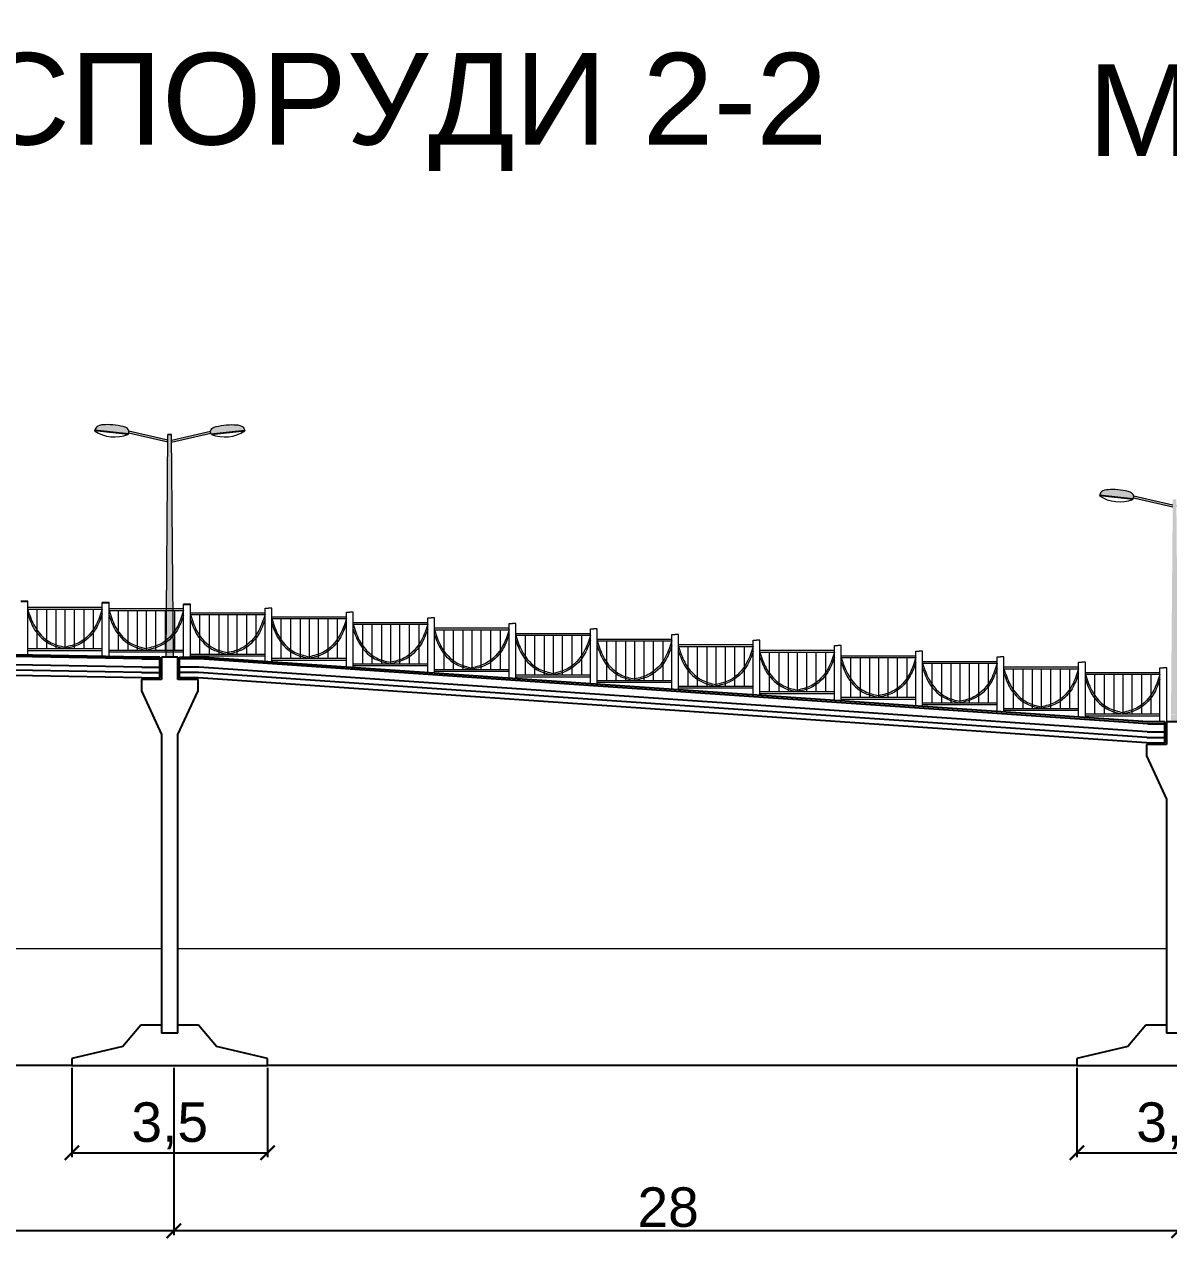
# Model space of a CAD drawing. Header units: millimetres. Extents: x -2123 to 34701, y -1286 to 835.
# Drawn here: x 4760.81 to 4792.7, y -855.01 to -821.18 of the extents above; entities that cross this region are included whole.
import ezdxf

# ---------------------------------------------------------------- set-up
doc = ezdxf.new("R2010")
doc.units = ezdxf.units.MM
doc.layers.get('0').update_dxf_attribs({"lineweight": 15})
doc.layers.add('дорога', color=126, linetype='Continuous', lineweight=25)
doc.layers.add('Текст', color=7, linetype='Continuous', lineweight=15)
doc.layers.add('размери', color=250, linetype='Continuous')
doc.layers.add('розрізи', color=7, linetype='Continuous')
doc.styles.get("Standard").update_dxf_attribs({"font": 'arial.ttf'})
doc.dimstyles.new('Переход', dxfattribs={"dimscale": 0.1, "dimtxt": 11, "dimasz": 4, "dimexe": 1.25, "dimexo": 0.625, "dimgap": 0.9, "dimtad": 1, "dimtxsty": 'Standard', "dimblk": 'ARCHTICK', "dimcen": 2.5, "dimadec": 0, "dimazin": 0, "dimtfac": 1, "dimtmove": 0, "dimatfit": 3, "dimldrblk": 'ARCHTICK', "dimfxl": 1, "dimarcsym": 0})

# ---------------------------------------------------------------- blocks, each defined once
blk = doc.blocks.new('_ArchTick')
at = {"color": 0, "linetype": 'ByBlock', "const_width": 0.15}
blk.add_lwpolyline([(-0.5, -0.5), (0.5, 0.5)], dxfattribs=at)
blk = doc.blocks.new('*D891')
at = {"layer": 'Defpoints', "color": 0, "lineweight": 20, "transparency": 16777216}
for p in [(4762.142, -850.188), (4767.59, -850.188), (4767.59, -852.616)]:
    blk.add_point(p, dxfattribs=at)
at = {"layer": 'Текст', "color": 0, "lineweight": -2, "transparency": 16777216}
for p, q in [((4762.142, -850.25), (4762.142, -852.741)), ((4767.59, -850.25), (4767.59, -852.741)), ((4762.142, -852.616), (4767.59, -852.616))]:
    blk.add_line(p, q, dxfattribs=at)
at = {"layer": 'Текст', "color": 0, "lineweight": -2, "transparency": 16777216, "xscale": 0.4, "yscale": 0.4, "zscale": 0.4, "rotation": 180}
blk.add_blockref('_ArchTick', (4762.142, -852.616), dxfattribs=at)
at = {"layer": 'Текст', "color": 0, "lineweight": -2, "transparency": 16777216, "xscale": 0.4, "yscale": 0.4, "zscale": 0.4}
blk.add_blockref('_ArchTick', (4767.59, -852.616), dxfattribs=at)
at = {"layer": 'Текст', "color": 0, "transparency": 16777216, "insert": (4764.866, -851.865), "char_height": 1.1, "attachment_point": 5}
blk.add_mtext('3,5', dxfattribs=at)
blk = doc.blocks.new('*D893')
at = {"layer": 'Defpoints', "color": 0, "lineweight": 20, "transparency": 16777216}
for p in [(4764.979, -850.188), (4792.979, -850.188), (4764.979, -854.791)]:
    blk.add_point(p, dxfattribs=at)
at = {"layer": 'Текст', "color": 0, "lineweight": -2, "transparency": 16777216}
for p, q in [((4764.979, -850.25), (4764.979, -854.916)), ((4792.979, -850.25), (4792.979, -854.916)), ((4792.979, -854.791), (4764.979, -854.791))]:
    blk.add_line(p, q, dxfattribs=at)
at = {"layer": 'Текст', "color": 0, "lineweight": -2, "transparency": 16777216, "xscale": 0.4, "yscale": 0.4, "zscale": 0.4, "rotation": 180}
blk.add_blockref('_ArchTick', (4764.979, -854.791), dxfattribs=at)
at = {"layer": 'Текст', "color": 0, "lineweight": -2, "transparency": 16777216, "xscale": 0.4, "yscale": 0.4, "zscale": 0.4}
blk.add_blockref('_ArchTick', (4792.979, -854.791), dxfattribs=at)
at = {"layer": 'Текст', "color": 0, "transparency": 16777216, "insert": (4778.754, -854.139), "char_height": 1.1, "attachment_point": 5}
blk.add_mtext('28', dxfattribs=at)
blk = doc.blocks.new('*D894')
at = {"layer": 'Defpoints', "color": 0, "lineweight": 20, "transparency": 16777216}
for p in [(4736.979, -850.188), (4764.979, -850.188), (4736.979, -854.791)]:
    blk.add_point(p, dxfattribs=at)
at = {"layer": 'Текст', "color": 0, "lineweight": -2, "transparency": 16777216}
for p, q in [((4736.979, -850.25), (4736.979, -854.916)), ((4764.979, -850.25), (4764.979, -854.916)), ((4764.979, -854.791), (4736.979, -854.791))]:
    blk.add_line(p, q, dxfattribs=at)
at = {"layer": 'Текст', "color": 0, "lineweight": -2, "transparency": 16777216, "xscale": 0.4, "yscale": 0.4, "zscale": 0.4, "rotation": 180}
blk.add_blockref('_ArchTick', (4736.979, -854.791), dxfattribs=at)
at = {"layer": 'Текст', "color": 0, "lineweight": -2, "transparency": 16777216, "xscale": 0.4, "yscale": 0.4, "zscale": 0.4}
blk.add_blockref('_ArchTick', (4764.979, -854.791), dxfattribs=at)
at = {"layer": 'Текст', "color": 0, "transparency": 16777216, "insert": (4750.979, -854.139), "char_height": 1.1, "attachment_point": 5}
blk.add_mtext('28', dxfattribs=at)
blk = doc.blocks.new('*D903')
at = {"layer": 'Defpoints', "color": 0, "lineweight": 20, "transparency": 16777216}
for p in [(4790.142, -850.188), (4795.59, -850.188), (4795.59, -852.616)]:
    blk.add_point(p, dxfattribs=at)
at = {"layer": 'розрізи', "color": 0, "lineweight": -2, "transparency": 16777216}
for p, q in [((4790.142, -850.25), (4790.142, -852.741)), ((4795.59, -850.25), (4795.59, -852.741)), ((4790.142, -852.616), (4795.59, -852.616))]:
    blk.add_line(p, q, dxfattribs=at)
at = {"layer": 'розрізи', "color": 0, "lineweight": -2, "transparency": 16777216, "xscale": 0.4, "yscale": 0.4, "zscale": 0.4, "rotation": 180}
blk.add_blockref('_ArchTick', (4790.142, -852.616), dxfattribs=at)
at = {"layer": 'розрізи', "color": 0, "lineweight": -2, "transparency": 16777216, "xscale": 0.4, "yscale": 0.4, "zscale": 0.4}
blk.add_blockref('_ArchTick', (4795.59, -852.616), dxfattribs=at)
at = {"layer": 'розрізи', "color": 0, "transparency": 16777216, "insert": (4792.866, -851.865), "char_height": 1.1, "attachment_point": 5}
blk.add_mtext('3,5', dxfattribs=at)

msp = doc.modelspace()

# ---------------------------------------------------------------- hatches: boundary and pattern name
at = {"layer": 'дорога', "lineweight": 5}
h = msp.add_hatch(color=0, dxfattribs=at)
h.dxf.hatch_style = 2
h.paths.add_polyline_path([(4764.965, -838.609), (4764.767, -838.61), (4764.765, -838.807), (4764.967, -838.807)])
h.paths.add_polyline_path([(4764.815, -832.609), (4764.915, -832.609), (4764.965, -838.609), (4764.765, -838.609)])
edge = h.paths.add_edge_path()
edge.add_spline(control_points=[(4766.015, -832.588), (4766.008, -832.571), (4766.005, -832.547), (4766.004, -832.517)], knot_values=[411.134828, 411.134828, 411.134828, 411.134828, 430.443611, 430.443611, 430.443611, 430.443611], degree=3, periodic=0)
edge.add_spline(control_points=[(4766.004, -832.517), (4766.027, -832.446), (4766.089, -832.399), (4766.414, -832.332), (4766.628, -832.334), (4766.847, -832.34), (4766.93, -832.421), (4766.951, -832.478), (4766.954, -832.489)], knot_values=[0, 0, 0, 0, 32.530138, 77.21019, 130.242015, 174.657331, 196.410436, 202.267979, 202.267979, 202.267979, 202.267979], degree=3, periodic=0)
edge.add_line((4766.954, -832.489), (4766.015, -832.588))
edge = h.paths.add_edge_path()
edge.add_spline(control_points=[(4766.004, -832.517), (4766.005, -832.539), (4766.007, -832.557), (4766.01, -832.573)], knot_values=[416.32852, 416.32852, 416.32852, 416.32852, 430.443611, 430.443611, 430.443611, 430.443611], degree=3, periodic=0)
edge.add_line((4766.01, -832.573), (4764.917, -832.825))
edge.add_line((4764.917, -832.825), (4764.916, -832.765))
edge.add_line((4764.916, -832.765), (4766.004, -832.517))
edge = h.paths.add_edge_path()
edge.add_spline(control_points=[(4762.777, -832.489), (4762.78, -832.478), (4762.8, -832.421), (4762.883, -832.34), (4763.102, -832.334), (4763.316, -832.332), (4763.641, -832.399), (4763.703, -832.446), (4763.726, -832.517)], knot_values=[0, 0, 0, 0, 5.857543, 27.610648, 72.025964, 125.057789, 169.737841, 202.267979, 202.267979, 202.267979, 202.267979], degree=3, periodic=0)
edge.add_spline(control_points=[(4763.726, -832.517), (4763.725, -832.547), (4763.722, -832.571), (4763.715, -832.588)], knot_values=[411.134828, 411.134828, 411.134828, 411.134828, 430.443611, 430.443611, 430.443611, 430.443611], degree=3, periodic=0)
edge.add_line((4763.715, -832.588), (4762.777, -832.489))
edge = h.paths.add_edge_path()
edge.add_line((4764.814, -832.765), (4764.813, -832.825))
edge.add_line((4764.813, -832.825), (4763.72, -832.573))
edge.add_spline(control_points=[(4763.72, -832.573), (4763.724, -832.557), (4763.725, -832.539), (4763.726, -832.517)], knot_values=[416.32852, 416.32852, 416.32852, 416.32852, 430.443611, 430.443611, 430.443611, 430.443611], degree=3, periodic=0)
edge.add_line((4763.726, -832.517), (4764.814, -832.765))
h = msp.add_hatch(color=0, dxfattribs=at)
h.dxf.hatch_style = 2
h.paths.add_polyline_path([(4792.965, -840.417), (4792.767, -840.419), (4792.765, -840.616), (4792.967, -840.616)])
h.paths.add_polyline_path([(4792.815, -834.417), (4792.915, -834.417), (4792.965, -840.417), (4792.765, -840.417)])
edge = h.paths.add_edge_path()
edge.add_spline(control_points=[(4794.015, -834.397), (4794.008, -834.379), (4794.005, -834.356), (4794.004, -834.326)], knot_values=[411.134828, 411.134828, 411.134828, 411.134828, 430.443611, 430.443611, 430.443611, 430.443611], degree=3, periodic=0)
edge.add_spline(control_points=[(4794.004, -834.326), (4794.027, -834.255), (4794.089, -834.208), (4794.414, -834.14), (4794.628, -834.143), (4794.847, -834.148), (4794.93, -834.23), (4794.951, -834.286), (4794.954, -834.297)], knot_values=[0, 0, 0, 0, 32.530138, 77.21019, 130.242015, 174.657331, 196.410436, 202.267979, 202.267979, 202.267979, 202.267979], degree=3, periodic=0)
edge.add_line((4794.954, -834.297), (4794.015, -834.397))
edge = h.paths.add_edge_path()
edge.add_spline(control_points=[(4794.004, -834.326), (4794.005, -834.348), (4794.007, -834.366), (4794.01, -834.381)], knot_values=[416.32852, 416.32852, 416.32852, 416.32852, 430.443611, 430.443611, 430.443611, 430.443611], degree=3, periodic=0)
edge.add_line((4794.01, -834.381), (4792.917, -834.633))
edge.add_line((4792.917, -834.633), (4792.916, -834.573))
edge.add_line((4792.916, -834.573), (4794.004, -834.326))
edge = h.paths.add_edge_path()
edge.add_spline(control_points=[(4790.777, -834.297), (4790.78, -834.286), (4790.8, -834.23), (4790.883, -834.148), (4791.102, -834.143), (4791.316, -834.14), (4791.641, -834.208), (4791.703, -834.255), (4791.726, -834.326)], knot_values=[0, 0, 0, 0, 5.857543, 27.610648, 72.025964, 125.057789, 169.737841, 202.267979, 202.267979, 202.267979, 202.267979], degree=3, periodic=0)
edge.add_spline(control_points=[(4791.726, -834.326), (4791.725, -834.356), (4791.722, -834.379), (4791.715, -834.397)], knot_values=[411.134828, 411.134828, 411.134828, 411.134828, 430.443611, 430.443611, 430.443611, 430.443611], degree=3, periodic=0)
edge.add_line((4791.715, -834.397), (4790.777, -834.297))
edge = h.paths.add_edge_path()
edge.add_line((4792.814, -834.573), (4792.813, -834.633))
edge.add_line((4792.813, -834.633), (4791.72, -834.381))
edge.add_spline(control_points=[(4791.72, -834.381), (4791.724, -834.366), (4791.725, -834.348), (4791.726, -834.326)], knot_values=[416.32852, 416.32852, 416.32852, 416.32852, 430.443611, 430.443611, 430.443611, 430.443611], degree=3, periodic=0)
edge.add_line((4791.726, -834.326), (4792.814, -834.573))

# ---------------------------------------------------------------- linework, layer by layer
at = {"color": 0}
for p, q in [((4737.091, -846.925), (4764.641, -846.925)), ((4765.091, -846.925), (4792.641, -846.925))]:
    msp.add_line(p, q, dxfattribs=at)
at = {"layer": 'дорога', "color": 0, "lineweight": 5}
for p, q in [((4763.703, -832.607), (4762.773, -832.505)), ((4763.715, -832.588), (4762.777, -832.489)), ((4764.813, -832.825), (4763.72, -832.573)), ((4764.814, -832.765), (4763.726, -832.517)), ((4764.916, -832.765), (4766.004, -832.517)), ((4764.917, -832.825), (4766.01, -832.573)), ((4766.015, -832.588), (4766.954, -832.489)), ((4766.028, -832.607), (4766.957, -832.505)), ((4764.765, -838.807), (4764.815, -832.609)), ((4764.815, -832.609), (4764.915, -832.609)), ((4764.915, -832.609), (4764.815, -832.609)), ((4764.967, -838.807), (4764.915, -832.609)), ((4764.812, -832.993), (4764.812, -832.993)), ((4764.918, -832.993), (4764.918, -832.993)), ((4791.703, -834.416), (4790.773, -834.314)), ((4791.715, -834.397), (4790.777, -834.297)), ((4792.813, -834.633), (4791.72, -834.381)), ((4792.814, -834.573), (4791.726, -834.326)), ((4760.908, -838.75), (4760.908, -837.25)), ((4760.908, -838.75), (4760.908, -837.25)), ((4762.987, -838.791), (4762.987, -837.291)), ((4763.175, -838.791), (4763.175, -837.291)), ((4763.175, -838.791), (4763.175, -837.291)), ((4760.908, -837.42), (4762.987, -837.42)), ((4760.908, -837.47), (4762.987, -837.47)), ((4761.165, -837.47), (4761.165, -838.573)), ((4761.43, -837.47), (4761.43, -838.573)), ((4761.696, -837.47), (4761.696, -838.573)), ((4761.947, -837.47), (4761.947, -838.573)), ((4762.203, -837.47), (4762.203, -838.573)), ((4762.469, -837.47), (4762.469, -838.573)), ((4762.734, -837.47), (4762.734, -838.573)), ((4763.175, -837.46), (4765.254, -837.46)), ((4763.175, -837.51), (4765.254, -837.51)), ((4763.432, -837.51), (4763.432, -838.614)), ((4763.698, -837.51), (4763.698, -838.614)), ((4763.963, -837.51), (4763.963, -838.614)), ((4764.214, -837.51), (4764.214, -838.614)), ((4764.47, -837.51), (4764.47, -838.614)), ((4764.736, -837.51), (4764.736, -838.614)), ((4765.001, -837.51), (4765.001, -838.614)), ((4765.254, -838.807), (4765.254, -837.331)), ((4765.442, -838.807), (4765.442, -837.331)), ((4765.442, -838.807), (4765.442, -837.331)), ((4765.442, -837.574), (4767.521, -837.574)), ((4765.442, -837.624), (4767.521, -837.624)), ((4765.699, -837.624), (4765.699, -838.727)), ((4765.965, -837.624), (4765.965, -838.727)), ((4766.23, -837.624), (4766.23, -838.727)), ((4766.481, -837.624), (4766.481, -838.727)), ((4766.737, -837.624), (4766.737, -838.727)), ((4767.003, -837.624), (4767.003, -838.727)), ((4767.268, -837.624), (4767.268, -838.727)), ((4767.521, -838.932), (4767.521, -837.445)), ((4767.521, -837.445), (4767.615, -837.445)), ((4767.709, -837.445), (4767.615, -837.445)), ((4767.709, -837.445), (4767.615, -837.445)), ((4767.709, -838.945), (4767.709, -837.445)), ((4769.788, -839.087), (4769.788, -837.558)), ((4769.788, -837.558), (4769.882, -837.558)), ((4769.976, -837.558), (4769.882, -837.558)), ((4769.976, -837.558), (4769.882, -837.558)), ((4769.976, -839.1), (4769.976, -837.558)), ((4767.709, -837.688), (4769.788, -837.688)), ((4767.709, -837.738), (4769.788, -837.738)), ((4767.966, -837.738), (4767.966, -838.841)), ((4768.232, -837.738), (4768.232, -838.841)), ((4768.497, -837.738), (4768.497, -838.841)), ((4768.748, -837.738), (4768.748, -838.841)), ((4769.004, -837.738), (4769.004, -838.841)), ((4769.27, -837.738), (4769.27, -838.841)), ((4769.536, -837.738), (4769.536, -838.841)), ((4769.976, -837.843), (4772.055, -837.843)), ((4769.976, -837.893), (4772.055, -837.893)), ((4770.233, -837.893), (4770.233, -838.996)), ((4770.499, -837.893), (4770.499, -838.996)), ((4770.764, -837.893), (4770.764, -838.996)), ((4771.015, -837.893), (4771.015, -838.996)), ((4771.271, -837.893), (4771.271, -838.996)), ((4771.537, -837.893), (4771.537, -838.996)), ((4771.803, -837.893), (4771.803, -838.996)), ((4772.055, -839.242), (4772.055, -837.714)), ((4772.055, -837.714), (4772.149, -837.714)), ((4772.243, -837.714), (4772.149, -837.714)), ((4772.243, -837.714), (4772.149, -837.714)), ((4772.243, -839.255), (4772.243, -837.714)), ((4774.322, -839.398), (4774.322, -837.869)), ((4774.322, -837.869), (4774.416, -837.869)), ((4774.51, -837.869), (4774.416, -837.869)), ((4774.51, -837.869), (4774.416, -837.869)), ((4774.51, -839.41), (4774.51, -837.869)), ((4772.243, -837.998), (4774.322, -837.998)), ((4772.243, -838.048), (4774.322, -838.048)), ((4772.5, -838.048), (4772.5, -839.151)), ((4772.766, -838.048), (4772.766, -839.151)), ((4773.031, -838.048), (4773.031, -839.151)), ((4773.282, -838.048), (4773.282, -839.151)), ((4773.538, -838.048), (4773.538, -839.151)), ((4773.804, -838.048), (4773.804, -839.151)), ((4774.07, -838.048), (4774.07, -839.151)), ((4774.51, -838.153), (4776.589, -838.153)), ((4774.51, -838.203), (4776.589, -838.203)), ((4774.767, -838.203), (4774.767, -839.306)), ((4775.033, -838.203), (4775.033, -839.306)), ((4775.299, -838.203), (4775.299, -839.306)), ((4775.549, -838.203), (4775.549, -839.306)), ((4775.805, -838.203), (4775.805, -839.306)), ((4776.071, -838.203), (4776.071, -839.306)), ((4776.337, -838.203), (4776.337, -839.306)), ((4776.589, -839.553), (4776.589, -838.024)), ((4776.589, -838.024), (4776.683, -838.024)), ((4776.777, -838.024), (4776.683, -838.024)), ((4776.777, -838.024), (4776.683, -838.024)), ((4776.777, -839.566), (4776.777, -838.024)), ((4776.777, -838.308), (4778.856, -838.308)), ((4778.856, -839.708), (4778.856, -838.179)), ((4778.856, -838.179), (4778.95, -838.179)), ((4779.044, -838.179), (4778.95, -838.179)), ((4779.044, -838.179), (4778.95, -838.179)), ((4779.044, -839.721), (4779.044, -838.179)), ((4760.908, -838.573), (4762.987, -838.573)), ((4760.908, -838.623), (4762.987, -838.623)), ((4763.175, -838.614), (4765.254, -838.614)), ((4763.175, -838.664), (4765.254, -838.664)), ((4776.777, -838.358), (4778.856, -838.358)), ((4777.034, -838.358), (4777.034, -839.462)), ((4777.3, -838.358), (4777.3, -839.462)), ((4777.566, -838.358), (4777.566, -839.462)), ((4777.816, -838.358), (4777.816, -839.462)), ((4778.072, -838.358), (4778.072, -839.462)), ((4778.338, -838.358), (4778.338, -839.462)), ((4778.604, -838.358), (4778.604, -839.462)), ((4779.044, -838.463), (4781.123, -838.463)), ((4779.044, -838.513), (4781.123, -838.513)), ((4779.301, -838.513), (4779.301, -839.617)), ((4779.567, -838.513), (4779.567, -839.617)), ((4779.833, -838.513), (4779.833, -839.617)), ((4780.084, -838.513), (4780.084, -839.617)), ((4780.339, -838.513), (4780.339, -839.617)), ((4780.605, -838.513), (4780.605, -839.617)), ((4780.871, -838.513), (4780.871, -839.617)), ((4781.123, -839.863), (4781.123, -838.334)), ((4781.123, -838.334), (4781.217, -838.334)), ((4781.311, -838.334), (4781.217, -838.334)), ((4781.311, -838.334), (4781.217, -838.334)), ((4781.311, -839.876), (4781.311, -838.334)), ((4781.311, -838.619), (4783.39, -838.619)), ((4781.311, -838.669), (4783.39, -838.669)), ((4781.568, -838.669), (4781.568, -839.772)), ((4781.834, -838.669), (4781.834, -839.772)), ((4782.1, -838.669), (4782.1, -839.772)), ((4782.351, -838.669), (4782.351, -839.772)), ((4782.606, -838.669), (4782.606, -839.772)), ((4782.872, -838.669), (4782.872, -839.772)), ((4783.138, -838.669), (4783.138, -839.772)), ((4783.39, -840.018), (4783.39, -838.489)), ((4783.39, -838.489), (4783.484, -838.489)), ((4783.578, -838.489), (4783.484, -838.489)), ((4783.578, -838.489), (4783.484, -838.489)), ((4783.578, -840.031), (4783.578, -838.489)), ((4785.657, -840.173), (4785.657, -838.645)), ((4785.657, -838.645), (4785.751, -838.645)), ((4785.845, -838.645), (4785.751, -838.645)), ((4785.845, -838.645), (4785.751, -838.645)), ((4785.845, -840.186), (4785.845, -838.645)), ((4765.442, -838.727), (4767.521, -838.727)), ((4765.442, -838.777), (4767.521, -838.777)), ((4767.709, -838.841), (4769.788, -838.841)), ((4767.709, -838.891), (4769.788, -838.891)), ((4769.976, -838.996), (4772.055, -838.996)), ((4783.578, -838.774), (4785.657, -838.774)), ((4783.578, -838.824), (4785.657, -838.824)), ((4783.835, -838.824), (4783.835, -839.927)), ((4784.101, -838.824), (4784.101, -839.927)), ((4784.367, -838.824), (4784.367, -839.927)), ((4784.618, -838.824), (4784.618, -839.927)), ((4784.873, -838.824), (4784.873, -839.927)), ((4785.139, -838.824), (4785.139, -839.927)), ((4785.405, -838.824), (4785.405, -839.927)), ((4785.845, -838.929), (4787.924, -838.929)), ((4785.845, -838.979), (4787.924, -838.979)), ((4786.102, -838.979), (4786.102, -840.082)), ((4786.368, -838.979), (4786.368, -840.082)), ((4786.634, -838.979), (4786.634, -840.082)), ((4786.885, -838.979), (4786.885, -840.082)), ((4787.141, -838.979), (4787.141, -840.082)), ((4787.406, -838.979), (4787.406, -840.082)), ((4787.672, -838.979), (4787.672, -840.082)), ((4787.924, -840.329), (4787.924, -838.8)), ((4787.924, -838.8), (4788.018, -838.8)), ((4788.112, -838.8), (4788.018, -838.8)), ((4788.112, -838.8), (4788.018, -838.8)), ((4788.112, -840.341), (4788.112, -838.8)), ((4790.191, -840.484), (4790.191, -838.955)), ((4790.191, -838.955), (4790.285, -838.955)), ((4790.379, -838.955), (4790.285, -838.955)), ((4790.379, -838.955), (4790.285, -838.955)), ((4790.379, -840.497), (4790.379, -838.955)), ((4769.976, -839.046), (4772.055, -839.046)), ((4772.243, -839.151), (4774.322, -839.151)), ((4772.243, -839.201), (4774.322, -839.201)), ((4774.51, -839.306), (4776.589, -839.306)), ((4788.112, -839.084), (4790.191, -839.084)), ((4788.112, -839.134), (4790.191, -839.134)), ((4788.369, -839.134), (4788.369, -840.237)), ((4788.635, -839.134), (4788.635, -840.237)), ((4788.901, -839.134), (4788.901, -840.237)), ((4789.152, -839.134), (4789.152, -840.237)), ((4789.408, -839.134), (4789.408, -840.237)), ((4789.673, -839.134), (4789.673, -840.237)), ((4789.939, -839.134), (4789.939, -840.237)), ((4790.379, -839.239), (4792.458, -839.239)), ((4790.379, -839.289), (4792.458, -839.289)), ((4790.637, -839.289), (4790.637, -840.393)), ((4790.902, -839.289), (4790.902, -840.393)), ((4791.168, -839.289), (4791.168, -840.393)), ((4791.419, -839.289), (4791.419, -840.393)), ((4791.675, -839.289), (4791.675, -840.393)), ((4791.94, -839.289), (4791.94, -840.393)), ((4792.206, -839.289), (4792.206, -840.393)), ((4792.458, -840.616), (4792.458, -839.11)), ((4792.458, -839.11), (4792.552, -839.11)), ((4792.646, -839.11), (4792.552, -839.11)), ((4792.646, -839.11), (4792.552, -839.11)), ((4792.646, -840.616), (4792.646, -839.11)), ((4774.51, -839.356), (4776.589, -839.356)), ((4776.777, -839.462), (4778.856, -839.462)), ((4776.777, -839.512), (4778.856, -839.512)), ((4779.044, -839.617), (4781.123, -839.617)), ((4779.044, -839.667), (4781.123, -839.667)), ((4781.311, -839.772), (4783.39, -839.772)), ((4781.311, -839.822), (4783.39, -839.822)), ((4783.578, -839.927), (4785.657, -839.927)), ((4783.578, -839.977), (4785.657, -839.977)), ((4785.845, -840.082), (4787.924, -840.082)), ((4785.845, -840.132), (4787.924, -840.132)), ((4788.112, -840.237), (4790.191, -840.237)), ((4788.112, -840.287), (4790.191, -840.287)), ((4790.379, -840.393), (4792.458, -840.393)), ((4790.379, -840.443), (4792.458, -840.443))]:
    msp.add_line(p, q, dxfattribs=at)
for centre, start, end in [((4763.335, -831.675), 235.9191, 291.5235), ((4766.395, -831.675), 248.4765, 304.0809), ((4791.335, -833.483), 235.9191, 291.5235)]:
    msp.add_arc(centre, 1.002, start, end, dxfattribs=at)
for points, knots in [([(4763.726, -832.517), (4763.703, -832.446), (4763.641, -832.399), (4763.316, -832.332), (4763.102, -832.334), (4762.883, -832.34), (4762.797, -832.425), (4762.775, -832.491), (4762.773, -832.505)], [0, 0, 0, 0, 32.530138, 77.21019, 130.242015, 174.657331, 196.410436, 205.373259, 205.373259, 205.373259, 205.373259]), ([(4763.703, -832.607), (4763.703, -832.607), (4763.72, -832.589), (4763.725, -832.559), (4763.726, -832.517)], [402.843137, 402.843137, 402.843137, 402.843137, 403.371236, 430.443611, 430.443611, 430.443611, 430.443611]), ([(4766.004, -832.517), (4766.027, -832.446), (4766.089, -832.399), (4766.414, -832.332), (4766.628, -832.334), (4766.847, -832.34), (4766.934, -832.425), (4766.955, -832.491), (4766.957, -832.505)], [0, 0, 0, 0, 32.530138, 77.21019, 130.242015, 174.657331, 196.410436, 205.373259, 205.373259, 205.373259, 205.373259]), ([(4766.028, -832.607), (4766.027, -832.607), (4766.01, -832.589), (4766.006, -832.559), (4766.004, -832.517)], [402.843137, 402.843137, 402.843137, 402.843137, 403.371236, 430.443611, 430.443611, 430.443611, 430.443611]), ([(4791.726, -834.326), (4791.703, -834.255), (4791.641, -834.208), (4791.316, -834.14), (4791.102, -834.143), (4790.883, -834.148), (4790.797, -834.234), (4790.775, -834.299), (4790.773, -834.314)], [0, 0, 0, 0, 32.530138, 77.21019, 130.242015, 174.657331, 196.410436, 205.373259, 205.373259, 205.373259, 205.373259]), ([(4791.703, -834.416), (4791.703, -834.415), (4791.72, -834.398), (4791.725, -834.367), (4791.726, -834.326)], [402.843137, 402.843137, 402.843137, 402.843137, 403.371236, 430.443611, 430.443611, 430.443611, 430.443611])]:
    msp.add_open_spline(points, degree=3, knots=knots, dxfattribs=at)
for points in [[(4760.908, -837.47), (4761.08, -837.912), (4761.562, -838.41), (4761.947, -838.532)], [(4760.908, -837.608), (4761.092, -838.027), (4761.579, -838.467), (4761.947, -838.573)], [(4762.987, -837.47), (4762.814, -837.912), (4762.332, -838.41), (4761.947, -838.532)], [(4762.987, -837.608), (4762.802, -838.027), (4762.315, -838.467), (4761.947, -838.573)], [(4763.175, -837.51), (4763.347, -837.953), (4763.829, -838.45), (4764.214, -838.573)], [(4763.175, -837.649), (4763.359, -838.067), (4763.846, -838.508), (4764.214, -838.614)], [(4765.254, -837.51), (4765.081, -837.953), (4764.599, -838.45), (4764.214, -838.573)], [(4765.254, -837.649), (4765.069, -838.067), (4764.582, -838.508), (4764.214, -838.614)], [(4765.442, -837.624), (4765.614, -838.066), (4766.096, -838.564), (4766.481, -838.686)], [(4767.521, -837.624), (4767.348, -838.066), (4766.866, -838.564), (4766.481, -838.686)], [(4765.442, -837.762), (4765.626, -838.181), (4766.113, -838.621), (4766.481, -838.727)], [(4767.521, -837.762), (4767.336, -838.181), (4766.849, -838.621), (4766.481, -838.727)], [(4767.709, -837.738), (4767.881, -838.18), (4768.363, -838.677), (4768.748, -838.8)], [(4767.709, -837.876), (4767.893, -838.294), (4768.381, -838.735), (4768.748, -838.841)], [(4769.788, -837.738), (4769.616, -838.18), (4769.133, -838.677), (4768.748, -838.8)], [(4769.788, -837.876), (4769.603, -838.294), (4769.116, -838.735), (4768.748, -838.841)], [(4769.976, -837.893), (4770.148, -838.335), (4770.63, -838.832), (4771.015, -838.955)], [(4772.055, -837.893), (4771.883, -838.335), (4771.4, -838.832), (4771.015, -838.955)], [(4769.976, -838.031), (4770.16, -838.449), (4770.648, -838.89), (4771.015, -838.996)], [(4772.055, -838.031), (4771.87, -838.449), (4771.383, -838.89), (4771.015, -838.996)], [(4772.243, -838.048), (4772.415, -838.49), (4772.897, -838.988), (4773.282, -839.11)], [(4772.243, -838.186), (4772.427, -838.605), (4772.915, -839.045), (4773.282, -839.151)], [(4774.322, -838.048), (4774.15, -838.49), (4773.667, -838.988), (4773.282, -839.11)], [(4774.322, -838.186), (4774.137, -838.605), (4773.65, -839.045), (4773.282, -839.151)], [(4774.51, -838.203), (4774.682, -838.645), (4775.164, -839.143), (4775.549, -839.265)], [(4776.589, -838.203), (4776.417, -838.645), (4775.934, -839.143), (4775.549, -839.265)], [(4774.51, -838.341), (4774.694, -838.76), (4775.182, -839.2), (4775.549, -839.306)], [(4776.589, -838.341), (4776.404, -838.76), (4775.917, -839.2), (4775.549, -839.306)], [(4776.777, -838.358), (4776.949, -838.8), (4777.431, -839.298), (4777.816, -839.42)], [(4776.777, -838.496), (4776.962, -838.915), (4777.449, -839.355), (4777.816, -839.462)], [(4778.856, -838.358), (4778.684, -838.8), (4778.201, -839.298), (4777.816, -839.42)], [(4778.856, -838.496), (4778.671, -838.915), (4778.184, -839.355), (4777.816, -839.462)], [(4779.044, -838.513), (4779.216, -838.955), (4779.699, -839.453), (4780.084, -839.575)], [(4779.044, -838.652), (4779.229, -839.07), (4779.716, -839.51), (4780.084, -839.617)], [(4781.123, -838.513), (4780.951, -838.955), (4780.469, -839.453), (4780.084, -839.575)], [(4781.123, -838.652), (4780.939, -839.07), (4780.451, -839.51), (4780.084, -839.617)], [(4781.311, -838.669), (4781.483, -839.111), (4781.966, -839.608), (4782.351, -839.731)], [(4783.39, -838.669), (4783.218, -839.111), (4782.736, -839.608), (4782.351, -839.731)], [(4781.311, -838.807), (4781.496, -839.225), (4781.983, -839.666), (4782.351, -839.772)], [(4783.39, -838.807), (4783.206, -839.225), (4782.718, -839.666), (4782.351, -839.772)], [(4783.578, -838.824), (4783.75, -839.266), (4784.233, -839.763), (4784.618, -839.886)], [(4783.578, -838.962), (4783.763, -839.38), (4784.25, -839.821), (4784.618, -839.927)], [(4785.657, -838.824), (4785.485, -839.266), (4785.003, -839.763), (4784.618, -839.886)], [(4785.657, -838.962), (4785.473, -839.38), (4784.985, -839.821), (4784.618, -839.927)], [(4785.845, -838.979), (4786.017, -839.421), (4786.5, -839.919), (4786.885, -840.041)], [(4787.924, -838.979), (4787.752, -839.421), (4787.27, -839.919), (4786.885, -840.041)], [(4785.845, -839.117), (4786.03, -839.536), (4786.517, -839.976), (4786.885, -840.082)], [(4787.924, -839.117), (4787.74, -839.536), (4787.252, -839.976), (4786.885, -840.082)], [(4788.112, -839.134), (4788.285, -839.576), (4788.767, -840.074), (4789.152, -840.196)], [(4788.112, -839.272), (4788.297, -839.691), (4788.784, -840.131), (4789.152, -840.237)], [(4790.191, -839.134), (4790.019, -839.576), (4789.537, -840.074), (4789.152, -840.196)], [(4790.191, -839.272), (4790.007, -839.691), (4789.52, -840.131), (4789.152, -840.237)], [(4790.379, -839.289), (4790.552, -839.731), (4791.034, -840.229), (4791.419, -840.351)], [(4792.458, -839.289), (4792.286, -839.731), (4791.804, -840.229), (4791.419, -840.351)], [(4790.379, -839.427), (4790.564, -839.846), (4791.051, -840.286), (4791.419, -840.393)], [(4792.458, -839.427), (4792.274, -839.846), (4791.787, -840.286), (4791.419, -840.393)]]:
    msp.add_spline(points, degree=3, dxfattribs=at)
at = {"layer": 'размери', "color": 0}
for p, q in [((4760.72, -837.25), (4760.908, -837.25)), ((4762.987, -837.291), (4763.175, -837.291)), ((4765.254, -837.331), (4765.442, -837.331))]:
    msp.add_line(p, q, dxfattribs=at)
at = {"layer": 'розрізи', "color": 0}
for p, q in [((4764.085, -839.087), (4737.66, -838.615)), ((4764.089, -838.857), (4737.664, -838.385)), ((4764.09, -838.807), (4737.665, -838.335)), ((4764.079, -839.385), (4737.654, -838.913)), ((4764.082, -839.237), (4737.657, -838.765)), ((4764.089, -838.857), (4764.591, -838.857)), ((4764.591, -838.807), (4764.09, -838.807)), ((4764.591, -839.385), (4764.591, -838.807)), ((4764.641, -838.807), (4764.641, -839.435)), ((4765.091, -838.807), (4764.641, -838.807)), ((4765.091, -839.435), (4765.091, -838.807)), ((4765.141, -839.385), (4765.141, -838.807)), ((4765.141, -838.807), (4765.697, -838.807)), ((4765.693, -838.857), (4765.141, -838.857)), ((4792.118, -840.666), (4765.693, -838.857)), ((4792.122, -840.616), (4765.697, -838.807)), ((4764.082, -839.237), (4764.591, -839.237)), ((4764.085, -839.087), (4764.591, -839.087)), ((4765.677, -839.087), (4765.141, -839.087)), ((4765.667, -839.236), (4765.141, -839.236)), ((4792.092, -841.045), (4765.667, -839.236)), ((4792.102, -840.895), (4765.677, -839.087)), ((4764.079, -839.385), (4764.591, -839.385)), ((4764.641, -839.435), (4764.079, -839.435)), ((4764.079, -839.435), (4764.079, -839.748)), ((4765.654, -839.435), (4765.091, -839.435)), ((4765.654, -839.385), (4765.141, -839.385)), ((4792.079, -841.194), (4765.654, -839.385)), ((4765.654, -839.748), (4765.654, -839.435)), ((4764.079, -839.748), (4764.641, -840.961)), ((4765.091, -840.961), (4765.654, -839.748)), ((4792.118, -840.666), (4792.591, -840.666)), ((4792.591, -840.616), (4792.122, -840.616)), ((4792.591, -841.194), (4792.591, -840.616)), ((4792.641, -840.616), (4792.641, -841.244)), ((4793.091, -840.616), (4792.641, -840.616)), ((4764.641, -840.961), (4764.641, -849.288)), ((4765.091, -849.288), (4765.091, -840.961)), ((4792.102, -840.895), (4792.591, -840.895)), ((4792.079, -841.194), (4792.591, -841.194)), ((4792.641, -841.244), (4792.079, -841.244)), ((4792.079, -841.244), (4792.079, -841.556)), ((4792.092, -841.045), (4792.591, -841.045)), ((4792.079, -841.556), (4792.641, -842.77)), ((4792.641, -842.77), (4792.641, -849.288)), ((4764.06, -849.063), (4763.561, -849.657)), ((4764.641, -849.063), (4764.06, -849.063)), ((4765.672, -849.063), (4765.091, -849.063)), ((4766.171, -849.657), (4765.672, -849.063)), ((4792.06, -849.063), (4791.561, -849.657)), ((4792.641, -849.063), (4792.06, -849.063)), ((4765.091, -849.288), (4764.641, -849.288)), ((4793.091, -849.288), (4792.641, -849.288)), ((4763.561, -849.657), (4762.142, -849.995)), ((4767.59, -849.995), (4766.171, -849.657)), ((4791.561, -849.657), (4790.142, -849.995)), ((4762.142, -849.995), (4762.142, -850.188)), ((4767.59, -850.188), (4767.59, -849.995)), ((4790.142, -849.995), (4790.142, -850.188)), ((4762.142, -850.188), (4739.59, -850.188)), ((4762.142, -850.188), (4767.59, -850.188)), ((4790.142, -850.188), (4767.59, -850.188)), ((4790.142, -850.188), (4795.59, -850.188))]:
    msp.add_line(p, q, dxfattribs=at)
at = {"layer": 'розрізи', "color": 0, "lineweight": 20}
msp.add_line((4765.091, -839.435), (4765.654, -839.435), dxfattribs=at)

# ---------------------------------------------------------------- texts
for s, p in [('ПОВЗДОВЖНІЙ РОЗРІЗ ШТУЧНОЇ СПОРУДИ 2-2', (4700.422, -824.533)), ('М 1:1000', (4790.451, -824.846))]:
    msp.add_text(s, height=2.553).set_placement(p)

# ---------------------------------------------------------------- dimensions: what is measured, and where the dimension line sits
at = {"layer": 'розрізи', "color": 0}
dim = msp.add_linear_dim(base=(4795.59, -852.616), p1=(4790.142, -850.188), p2=(4795.59, -850.188), text='3,5', dimstyle='Переход', dxfattribs=at)
dim.commit()
dim.dimension.update_dxf_attribs({"geometry": '*D903', "text_midpoint": (4792.866, -852.616), "dimtype": 160})
at = {"layer": 'Текст', "color": 0}
for base, p1, p2, picture, middle in [((4736.979, -854.791), (4764.979, -850.188), (4736.979, -850.188), '*D894', (4750.979, -854.791)), ((4764.979, -854.791), (4792.979, -850.188), (4764.979, -850.188), '*D893', (4778.754, -854.791))]:
    dim = msp.add_linear_dim(base=base, p1=p1, p2=p2, dimstyle='Переход', dxfattribs=at)
    dim.commit()
    dim.dimension.update_dxf_attribs({"geometry": picture, "text_midpoint": middle, "dimtype": 160})
dim = msp.add_linear_dim(base=(4767.59, -852.616), p1=(4762.142, -850.188), p2=(4767.59, -850.188), text='3,5', dimstyle='Переход', dxfattribs=at)
dim.commit()
dim.dimension.update_dxf_attribs({"geometry": '*D891', "text_midpoint": (4764.866, -852.616), "dimtype": 160})

doc.saveas('drawing.dxf')
